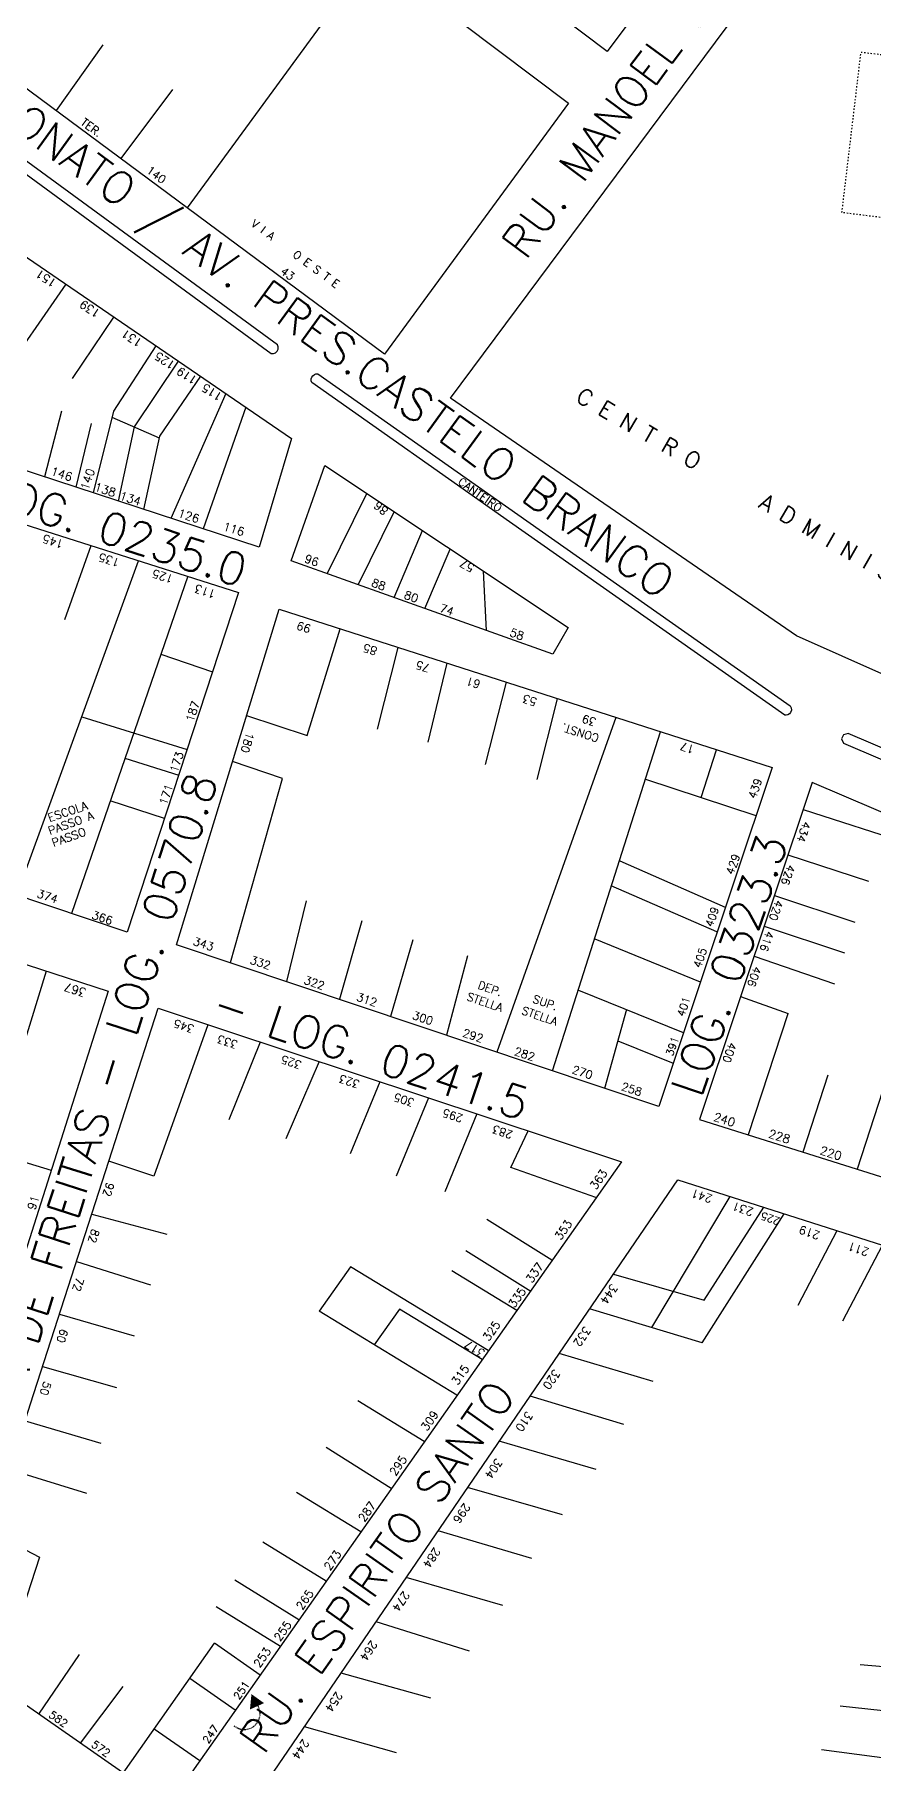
# Model space of a CAD drawing. Extents: x 714896 to 749292, y 8417558 to 8447149.
# Drawn here: x 739240.5 to 739396.3, y 8426604.1 to 8426925.1 of the extents above; entities that cross this region are included whole.
import ezdxf

# ---------------------------------------------------------------- set-up
doc = ezdxf.new("R2010")
doc.units = 0
doc.header["$MEASUREMENT"] = 0
doc.linetypes.add('ACAD_ISO03W100', pattern=[30, 12, -18])
for name, color, linetype in [('LOTE', 7, 'CONTINUOUS'), ('NUM-PORTA', 7, 'CONTINUOUS'), ('QUADRA', 6, 'CONTINUOUS'), ('TEXTO', 7, 'CONTINUOUS'), ('TEXTODERUA', 3, 'CONTINUOUS')]:
    doc.layers.add(name, color=color, linetype=linetype)
doc.styles.add('ROMANS', font='ROMANS.SHX', dxfattribs={"height": 1.5})

msp = doc.modelspace()

# ---------------------------------------------------------------- hatches: boundary and pattern name
at = {"layer": 'LOTE', "linetype": 'CONTINUOUS'}
h = msp.add_hatch(color=7, dxfattribs=at)
h.paths.add_polyline_path([(739280.78, 8426616.98), (739280.5, 8426614.12), (739283.12, 8426615.31)])
h.paths.add_polyline_path([(739278.73, 8426616.43), (739282.55, 8426618.16), (739282.24, 8426618.83), (739278.42, 8426617.1)], flags=9)

# ---------------------------------------------------------------- linework, layer by layer
at = {"layer": 'LOTE', "color": 7}
for p, q in [((739303.17, 8426939.77, 541.18), (739268.85, 8426892.92, 542.23)), ((739253.15, 8426923.15, 541.8), (739244.5, 8426910.96, 542.23)), ((739266.11, 8426914.85, 541.76), (739256.52, 8426902.05, 542.23)), ((739246.28, 8426878.73, 542.07), (739232.18, 8426858.46, 539.49)), ((739247.56, 8426861.21, 540.18), (739255.21, 8426872.62, 542.07)), ((739263.04, 8426867.28, 542.04), (739255.12, 8426855.14, 539.99)), ((739267.17, 8426864.46, 542.04), (739258.97, 8426852.22, 539.93)), ((739271.3, 8426861.64, 542.04), (739263.69, 8426850.52, 539.92)), ((739276.01, 8426858.41, 542.02), (739265.8, 8426835.26, 538.55)), ((739245.47, 8426855.15, 539.67), (739242.32, 8426842.96, 538.55)), ((739255.12, 8426855.14, 539.99), (739251.4, 8426839.98, 538.55)), ((739254.85, 8426854.02, 539.89), (739263.62, 8426850.2, 539.89)), ((739279.72, 8426855.88, 542.01), (739271.81, 8426833.29, 538.55)), ((739251, 8426852.85, 539.68), (739248.15, 8426841.05, 538.55)), ((739258.97, 8426852.22, 539.93), (739255.99, 8426838.48, 538.55)), ((739263.69, 8426850.52, 539.92), (739260.74, 8426836.92, 538.55)), ((739294.83, 8426824.98), (739302.23, 8426839.86)), ((739300.59, 8426822.92), (739307.32, 8426836.46)), ((739307.27, 8426820.54), (739312.56, 8426832.98)), ((739246.12, 8426816.45, 540.24), (739250.97, 8426830.21, 539.19)), ((739313, 8426818.5), (739317.7, 8426829.55)), ((739237.19, 8426765.32, 543.9), (739259.82, 8426827.4, 539.19)), ((739268.94, 8426824.5, 539.19), (739247.32, 8426761.92, 543.9)), ((739324.47, 8426814.41), (739323.9, 8426825.43)), ((739291.12, 8426794.93, 537.5), (739297.29, 8426814.73, 536.8)), ((739263.94, 8426810.03, 540.41), (739273.54, 8426806.75, 540.63)), ((739304.18, 8426796.1, 537.45), (739308.01, 8426811.29, 536.8)), ((739313.64, 8426793.68, 537.44), (739317.17, 8426808.35, 536.8)), ((739324.24, 8426789.57, 537.45), (739328.15, 8426804.82, 536.8)), ((739333.89, 8426786.75, 537.4), (739337.64, 8426801.78, 536.8)), ((739249.26, 8426798.44, 540.92), (739268.81, 8426792.35, 540.63)), ((739279.87, 8426798.64, 537.15), (739291.12, 8426794.93, 537.5)), ((739348.48, 8426798.3, 536.8), (739326.39, 8426736.15, 540.93)), ((739336.74, 8426732.67, 540.93), (739356.79, 8426795.64, 536.8)), ((739364.35, 8426783.45, 537.38), (739367.18, 8426792.31, 536.8)), ((739257.27, 8426790.71, 540.78), (739267.28, 8426787.59, 540.63)), ((739286.54, 8426786.96, 537.63), (739277.26, 8426790.1, 537.15)), ((739276.91, 8426752.78, 540.93), (739286.54, 8426786.96, 537.63)), ((739354, 8426786.86, 537.09), (739374.52, 8426780.11, 536.37)), ((739264.6, 8426779.53, 540.63), (739254.53, 8426782.79, 541.19)), ((739383.29, 8426781.2, 534.73), (739413.29, 8426771.57, 534.97)), ((739349.21, 8426771.67, 537.47), (739368.81, 8426763.09, 536.37)), ((739380.46, 8426772.76, 534.73), (739395.44, 8426767.93, 535.22)), ((739347.57, 8426767.12, 537.6), (739367.17, 8426758.57, 536.39)), ((739290.97, 8426764.26, 538.69), (739287.3, 8426749.29, 540.93)), ((739377.95, 8426765.25, 534.73), (739392.89, 8426760.31, 535.38)), ((739301.27, 8426760.52, 538.86), (739297.16, 8426745.97, 540.93)), ((739310.76, 8426756.99, 538.93), (739306.6, 8426742.8, 540.93)), ((739344.58, 8426757.17, 537.94), (739364.16, 8426749.22, 536.37)), ((739376.04, 8426759.56, 534.73), (739390.99, 8426754.62, 535.38)), ((739320.95, 8426754.03, 538.87), (739317.01, 8426739.3, 540.93)), ((739374.18, 8426753.99, 534.73), (739389.08, 8426748.84, 535.66)), ((739242.66, 8426751.22, 541.08), (739228.23, 8426704.46, 541.23)), ((739341.54, 8426747.65, 538.48), (739361, 8426739.81, 536.37)), ((739371.66, 8426746.48, 534.73), (739380.52, 8426743.34, 535.66)), ((739272.7, 8426741.23, 540.71), (739262.66, 8426713.14, 540.29)), ((739350.47, 8426744.07, 538.06), (739346.37, 8426729.44, 540.93)), ((739373.14, 8426720.85, 538.63), (739380.52, 8426743.34, 535.66)), ((739282.37, 8426738.04, 540.71), (739276.6, 8426723.61, 540.03)), ((739348.84, 8426738.26, 537.49), (739359.14, 8426734.11, 536.38)), ((739293.33, 8426734.4, 540.71), (739287.19, 8426720.06, 539.78)), ((739383.26, 8426717.66, 538.63), (739387.95, 8426731.97, 536.47)), ((739304.66, 8426730.65, 540.71), (739299.12, 8426717.31, 539.6)), ((739393.37, 8426714.47, 538.63), (739398.1, 8426728.95, 536.62)), ((739313.65, 8426727.68, 540.71), (739307.65, 8426713.11, 539.33)), ((739322.68, 8426724.68, 540.71), (739316.69, 8426710.2, 539.06)), ((739329, 8426714.74, 539.38), (739332.21, 8426721.53, 540.71)), ((739232.33, 8426717.62, 541.27), (739243.59, 8426714.25, 541.46)), ((739262.66, 8426713.14, 540.29), (739254.28, 8426715.9, 541.18)), ((739344.79, 8426709.15, 536.59), (739329, 8426714.74, 539.38)), ((739355.15, 8426685.01, 533.69), (739369.75, 8426709.34, 533.34)), ((739251.12, 8426706.07, 541.18), (739265.05, 8426702.37, 539.83)), ((739364.53, 8426682.17, 533.7), (739379.78, 8426706.15, 533.34)), ((739364.91, 8426690.13, 533.59), (739375.97, 8426707.36, 533.34)), ((739336.6, 8426697.51, 536.59), (739324.54, 8426705.06, 538.48)), ((739382.36, 8426689.16, 533.61), (739389.58, 8426703.02, 533.33)), ((739332.67, 8426691.71, 536.59), (739320.62, 8426699.27, 538.48)), ((739390.66, 8426686.29, 533.61), (739398.01, 8426700.34, 533.33)), ((739248.28, 8426697.28, 541.17), (739262.02, 8426692.93, 539.7)), ((739324.79, 8426680.74, 536.59), (739299.16, 8426696.33, 539.33)), ((739330.06, 8426688.22, 536.59), (739318.02, 8426695.54, 538.07)), ((739348.03, 8426694.97, 533.44), (739364.91, 8426690.13, 533.6)), ((739245.13, 8426687.51, 541.17), (739258.99, 8426683.49, 539.56)), ((739318.95, 8426672.45, 536.59), (739293.33, 8426688.04, 539.03)), ((739323.65, 8426679.09, 536.59), (739308.28, 8426688.44, 538.23)), ((739364.53, 8426682.17, 533.7), (739343.61, 8426688.51, 533.44)), ((739355.43, 8426674.99, 533.73), (739337.95, 8426680.21, 533.44)), ((739241.98, 8426677.77, 541.16), (739255.7, 8426673.89, 539.42)), ((739312.9, 8426663.86, 536.59), (739300.54, 8426671.4, 537.65)), ((739349.97, 8426667.05, 533.78), (739332.55, 8426672.31, 533.44)), ((739238.76, 8426667.73, 541.16), (739252.82, 8426663.55, 539.17)), ((739344.85, 8426658.67, 533.85), (739326.83, 8426663.93, 533.44)), ((739306.76, 8426655.13, 536.59), (739294.63, 8426662.74, 537.55)), ((739235.89, 8426658.68, 541.16), (739250.1, 8426654.31, 538.91)), ((739301.1, 8426647.09, 536.59), (739289.16, 8426654.41, 537.45)), ((739338.57, 8426650.24, 533.91), (739320.95, 8426655.31, 533.44)), ((739232.25, 8426647.19, 541.16), (739241.42, 8426642.4, 538.86)), ((739294.66, 8426637.94, 536.59), (739282.87, 8426645.2, 537.34)), ((739332.89, 8426642.15, 533.99), (739315.46, 8426647.29, 533.44)), ((739241.42, 8426642.4, 538.86), (739233.61, 8426618.59, 534.23)), ((739327.48, 8426633.42, 534.1), (739309.55, 8426638.63, 533.44)), ((739289.58, 8426630.74, 536.59), (739277.67, 8426638.11, 537.25)), ((739286.15, 8426625.82, 536.59), (739274.24, 8426633.19, 537.25)), ((739321.29, 8426624.97, 534.23), (739303.95, 8426630.42, 533.44)), ((739241.29, 8426613.23, 534.23), (739248.85, 8426624.31, 536.93)), ((739393.9, 8426622.45, 533.79), (739410.02, 8426621.07, 533.33)), ((739314.13, 8426616.2, 534.41), (739297.43, 8426620.88, 533.44)), ((739249.01, 8426607.85, 534.23), (739256.97, 8426618.41, 536.54)), ((739390.15, 8426614.79, 533.83), (739406.67, 8426613.04, 533.32)), ((739307.74, 8426606.09, 534.75), (739290.64, 8426610.93, 533.44)), ((739386.69, 8426606.72, 533.87), (739403.13, 8426604.54, 533.31))]:
    msp.add_line(p, q, dxfattribs=at)
at = {"layer": 'LOTE', "color": 7, "linetype": 'ACAD_ISO03W100', "ltscale": 0.02}
msp.add_lwpolyline([(739409.06, 8426920.1), (739408.75, 8426915.56), (739405.91, 8426890.09), (739390.49, 8426892.02), (739394.04, 8426921.81), (739409.06, 8426920.1)], close=True, dxfattribs=at)
at = {"layer": 'LOTE', "color": 7, "elevation": 536.59, "flags": 128}
for points in [[(739299.16, 8426696.33), (739293.33, 8426688.04)], [(739308.28, 8426688.44), (739303.6, 8426681.79)]]:
    msp.add_lwpolyline(points, dxfattribs=at)
at = {"layer": 'LOTE', "color": 7, "linetype": 'CONTINUOUS', "flags": 128}
for points, elevation in [([(739256.95, 8426602.31), (739273.93, 8426626.41)], 534.23), ([(739282.39, 8426620.51), (739273.93, 8426626.41)], 536.59), ([(739277.78, 8426613.97), (739269.33, 8426619.87)], 536.59)]:
    msp.add_lwpolyline(points, dxfattribs=dict(at, elevation=elevation))
msp.add_lwpolyline([(739271.18, 8426604.59), (739262.72, 8426610.49)], dxfattribs=at)
at = {"layer": 'LOTE', "color": 7, "linetype": 'ACAD_ISO03W100', "ltscale": 0.005}
msp.add_arc((739279.44, 8426613.35), 2.94, 229.3953, 49.6552, dxfattribs=at)
at = {"layer": 'QUADRA', "color": 6}
for points in [[(739250.5, 8427096.85), (739396.03, 8426987.75), (739346.89, 8426921.91), (739202.2, 8427030.84), (739250.5, 8427096.85)], [(739508.78, 8426991.02), (739502.96, 8426983.21), (739533.93, 8426958.73), (739460.08, 8426778.76), (739382.03, 8426813.45), (739317.77, 8426857.58), (739451.26, 8427036.8), (739508.78, 8426991.02)], [(739195.05, 8427021.08), (739339.67, 8426912.32), (739305.53, 8426865.76), (739159.27, 8426974.07), (739195.05, 8427021.08)], [(739200.43, 8426910.05), (739288.19, 8426850.1), (739282.2, 8426829.88), (739184.1, 8426862.05), (739200.43, 8426910.05)], [(739181.83, 8426852.21), (739278.39, 8426821.5), (739257.69, 8426758.44), (739161.97, 8426790.58), (739181.83, 8426852.21)], [(739285.9, 8426818.38), (739377.51, 8426789), (739356.44, 8426726.05), (739266.86, 8426756.1), (739285.9, 8426818.38)], [(739364.02, 8426723.67), (739444.86, 8426698.24), (739467.34, 8426751.09), (739384.98, 8426786.23), (739364.02, 8426723.67)], [(739158.09, 8426778.7), (739254.17, 8426747.48), (739236.61, 8426692.33), (739139.73, 8426723.69), (739158.09, 8426778.7)], [(739263.42, 8426744.31), (739349.53, 8426715.79), (739265.42, 8426596.42), (739225.01, 8426624.59), (739239.75, 8426670.85), (739252.43, 8426710.14), (739263.42, 8426744.31)]]:
    msp.add_lwpolyline(points, close=True, dxfattribs=at)
at = {"layer": 'QUADRA', "color": 6, "linetype": 'CONTINUOUS'}
for points in [[(739151.6, 8426965.47), (739151.29, 8426965.54), (739150.95, 8426965.5), (739150.61, 8426965.34), (739150.41, 8426965.14), (739150.25, 8426964.85), (739150.2, 8426964.41), (739150.27, 8426964.1), (739150.42, 8426963.85), (739175.33, 8426945.64), (739210.82, 8426919.7), (739252.62, 8426889.13), (739284.43, 8426865.87), (739284.85, 8426865.84), (739285.26, 8426865.98), (739285.58, 8426866.27), (739285.76, 8426866.66), (739285.77, 8426867.09), (739285.61, 8426867.49), (739235.1, 8426904.42), (739199.27, 8426930.62), (739151.6, 8426965.47)], [(739291.99, 8426860.45), (739291.89, 8426860.78), (739291.88, 8426861.15), (739291.98, 8426861.46), (739292.18, 8426861.74), (739292.5, 8426861.98), (739292.76, 8426862.07), (739293.14, 8426862.09), (739331.97, 8426834.81), (739380.87, 8426800.44), (739381.05, 8426800.11), (739381.1, 8426799.65), (739380.96, 8426799.24), (739380.73, 8426798.95), (739380.46, 8426798.78), (739380.15, 8426798.7), (739379.86, 8426798.7), (739328.73, 8426834.63), (739291.99, 8426860.45)], [(739339.6, 8426814.98), (739336.79, 8426810.02), (739288.15, 8426827.36), (739294.42, 8426845.05), (739339.6, 8426814.98)], [(739455.45, 8426765.93), (739455.34, 8426766.22), (739455.3, 8426766.48), (739455.32, 8426766.76), (739455.41, 8426767.05), (739455.53, 8426767.27), (739455.72, 8426767.48), (739455.94, 8426767.64), (739456.11, 8426767.73), (739456.23, 8426767.77), (739391.67, 8426795.32), (739390.81, 8426795.09), (739390.44, 8426794.33), (739390.8, 8426793.51), (739455.45, 8426765.93)], [(739275.28, 8426588.44), (739359.97, 8426712.46), (739437.79, 8426687.65), (739413.51, 8426629.44), (739403.13, 8426604.54), (739398.87, 8426595.04), (739394.4, 8426585.27), (739384.17, 8426566.52), (739356.1, 8426529.92), (739275.28, 8426588.44)]]:
    msp.add_lwpolyline(points, close=True, dxfattribs=at)

# ---------------------------------------------------------------- texts
at = {"layer": 'NUM-PORTA', "color": 7, "style": 'ROMANS'}
for s, height, rotation, p in [('140', 1.486, 323.4698, (739261.13, 8426899.59)), ('151', 1.54, 146.6613, (739244.7, 8426879.34)), ('43', 1.486, 323.5827, (739286.03, 8426880.84)), ('139', 1.54, 146.6746, (739252.82, 8426873.7)), ('131', 1.54, 146.7142, (739260.63, 8426868.25)), ('125', 1.54, 146.7592, (739266.76, 8426864.09, -542.04)), ('119', 1.54, 146.7592, (739270.84, 8426861.3, -542.04)), ('115', 1.54, 146.7592, (739275.52, 8426858.23)), ('146', 1.567, 342.0975, (739243.36, 8426843.35)), ('140', 1.57, 71.6691, (739250.45, 8426840.36)), ('138', 1.567, 342.1875, (739251.45, 8426840.44)), ('134', 1.567, 342.1875, (739256.13, 8426838.8)), ('86', 1.519, 140.9623, (739306.35, 8426836.91)), ('126', 1.566, 342.3161, (739266.98, 8426835.57)), ('116', 1.561, 343.0182, (739275.35, 8426833.1)), ('145', 1.538, 162.3212, (739246.02, 8426831.11)), ('135', 1.538, 162.3023, (739256.43, 8426827.66)), ('96', 1.519, 340.3809, (739290.5, 8426827.17)), ('125', 1.538, 162.3023, (739266.4, 8426824.63)), ('57', 1.519, 152.2615, (739322.33, 8426826.52)), ('113', 1.534, 162.1066, (739274.29, 8426821.81)), ('88', 1.519, 340.3809, (739302.94, 8426822.7)), ('80', 1.519, 340.3809, (739308.99, 8426820.45)), ('74', 1.519, 340.3809, (739315.6, 8426817.99)), ('99', 1.511, 162.8875, (739291.94, 8426815.38)), ('58', 1.519, 340.3809, (739328.63, 8426813.47)), ('85', 1.513, 162.5596, (739304.28, 8426811.23)), ('75', 1.513, 162.4823, (739314.08, 8426808.08)), ('61', 1.513, 162.4823, (739323.46, 8426805.07)), ('53', 1.513, 162.4296, (739333.94, 8426801.8)), ('187', 1.514, 71.8837, (739269.97, 8426797.33)), ('39', 1.512, 162.4803, (739344.96, 8426798.07)), ('180', 1.485, 252.7519, (739279.9, 8426795.65)), ('17', 1.512, 162.2155, (739363.24, 8426792.97)), ('173', 1.514, 71.8707, (739267.01, 8426787.93)), ('439', 1.455, 70.8776, (739374.45, 8426783.12)), ('171', 1.514, 71.8707, (739265.04, 8426781.9)), ('434', 1.494, 251.097, (739383.29, 8426779.11)), ('429', 1.5, 70.8776, (739370.34, 8426768.99)), ('426', 1.488, 250.8792, (739380.39, 8426771.11)), ('374', 1.526, 341.4429, (739240.78, 8426764.97)), ('420', 1.489, 250.8584, (739378.17, 8426764.51, -534.73)), ('366', 1.526, 341.431, (739250.97, 8426761)), ('409', 1.449, 71.2468, (739366.46, 8426759.29)), ('343', 1.503, 342.3468, (739269.8, 8426756.1)), ('416', 1.489, 250.8584, (739376.45, 8426758.79, -534.73)), ('332', 1.507, 341.6919, (739280.36, 8426752.67)), ('405', 1.448, 71.3052, (739364.24, 8426751.68)), ('406', 1.488, 250.8161, (739374.12, 8426752.23)), ('367', 1.585, 162.203, (739250.21, 8426747.86)), ('322', 1.507, 341.6474, (739290.39, 8426748.91)), ('312', 1.508, 341.5708, (739300.15, 8426745.79)), ('401', 1.449, 71.2726, (739361.18, 8426742.61)), ('345', 1.486, 161.2893, (739270.26, 8426741.08)), ('300', 1.508, 341.5329, (739310.55, 8426742.38)), ('333', 1.485, 161.4031, (739278.36, 8426738.14)), ('292', 1.508, 341.5192, (739319.87, 8426739.12)), ('391', 1.4, 71.2726, (739359.05, 8426735.32)), ('400', 1.49, 250.7996, (739369.53, 8426738.12)), ('325', 1.485, 161.5077, (739290.21, 8426734.39)), ('282', 1.508, 341.5011, (739329.47, 8426735.69)), ('323', 1.485, 161.5077, (739301, 8426730.82)), ('270', 1.507, 341.5791, (739340.21, 8426732.32)), ('305', 1.486, 161.5142, (739311.17, 8426727.38)), ('258', 1.502, 341.8185, (739349.37, 8426729.17)), ('295', 1.486, 161.511, (739320.22, 8426724.47)), ('283', 1.486, 161.4743, (739329.48, 8426721.42)), ('240', 1.571, 342.5974, (739366.51, 8426723.48)), ('228', 1.586, 342.5677, (739376.69, 8426720.37)), ('220', 1.588, 342.5567, (739386.26, 8426717.25)), ('363', 1.522, 55.2257, (739344.8, 8426710.5)), ('91', 1.542, 72.3275, (739240.56, 8426706.72)), ('92', 1.492, 252.3064, (739253.89, 8426712.09)), ('241', 1.528, 161.9549, (739366.57, 8426709.56)), ('231', 1.529, 160.9121, (739374.21, 8426707.11)), ('225', 1.4, 160.8823, (739379.12, 8426705.33)), ('82', 1.492, 252.295, (739251.15, 8426703.46)), ('353', 1.524, 54.9962, (739338.24, 8426701.11)), ('219', 1.529, 160.8823, (739386.55, 8426702.73)), ('211', 1.528, 160.9141, (739395.65, 8426699.64)), ('337', 1.526, 54.9187, (739332.89, 8426693.16)), ('72', 1.492, 252.287, (739248.28, 8426694.47)), ('344', 1.513, 236.3212, (739347.69, 8426693.3)), ('335', 1.526, 54.9187, (739329.64, 8426688.55)), ('60', 1.492, 252.289, (739245.32, 8426684.92)), ('325', 1.525, 54.9362, (739324.87, 8426682.36)), ('332', 1.512, 236.0955, (739342.68, 8426685.4)), ('317', 1.525, 147.5757, (739324.33, 8426680.65)), ('315', 1.525, 54.9258, (739319.1, 8426674.2)), ('320', 1.512, 235.9498, (739337.01, 8426677.42)), ('50', 1.492, 252.2882, (739242.21, 8426675.15)), ('309', 1.525, 54.9004, (739313.38, 8426665.69)), ('310', 1.512, 235.9731, (739331.95, 8426669.61)), ('295', 1.525, 54.9168, (739307.54, 8426657.37)), ('304', 1.512, 235.9936, (739326.26, 8426660.89)), ('287', 1.526, 54.8812, (739301.74, 8426648.81)), ('296', 1.512, 235.9196, (739320.32, 8426652.57)), ('273', 1.526, 54.8836, (739295.36, 8426639.79)), ('284', 1.512, 235.9264, (739314.76, 8426644.33)), ('265', 1.525, 54.887, (739290.19, 8426632.48)), ('274', 1.512, 235.8994, (739309.05, 8426636.23)), ('255', 1.525, 54.887, (739286.09, 8426626.66)), ('253', 1.524, 54.9178, (739282.3, 8426621.76)), ('264', 1.511, 235.9753, (739303.04, 8426627.07)), ('251', 1.4, 54.9178, (739278.47, 8426615.8)), ('254', 1.51, 236.0421, (739296.58, 8426617.59)), ('582', 1.436, 325.0254, (739242.99, 8426612.82)), ('247', 1.4, 54.9178, (739272.73, 8426607.66)), ('572', 1.436, 325.019, (739250.89, 8426607.31)), ('244', 1.509, 236.1136, (739290.39, 8426608.77))]:
    msp.add_text(s, height=height, rotation=rotation, dxfattribs=at).set_placement(p)
at = {"layer": 'TEXTO', "style": 'ROMANS'}
for s, height, rotation, p in [('TER.', 1.487, 323.4703, (739248.92, 8426908.48)), ('V I A    O E S T E', 1.4758, 323.55, (739280.57, 8426889.67)), ('C E N T R O     A D M I N I S T R A T I V O', 3, 329.8788, (739340.84, 8426857.12)), ('CANTEIRO', 1.487, 325.0332, (739319.01, 8426841.73)), ('CONST.', 1.5, 162.1109, (739345.51, 8426795.07)), ('ESCOLA', 1.521, 18.4541, (739243.27, 8426778.9)), ('PASSO A', 1.522, 20.0566, (739243.35, 8426776.46)), ('PASSO', 1.522, 20.0666, (739244.02, 8426774.22)), ('DEP.', 1.497, 340.6667, (739322.71, 8426748.02)), ('STELLA', 1.499, 341.076, (739320.66, 8426745.86)), ('STELLA', 1.496, 341.1862, (739330.85, 8426743.27)), ('SUP.', 1.493, 340.7848, (739332.9, 8426745.42))]:
    msp.add_text(s, height=height, rotation=rotation, dxfattribs=at).set_placement(p)
at = {"layer": 'TEXTODERUA', "style": 'ROMANS'}
for s, rotation, p in [('RU. MANOEL BANDEIRA - LOG. ', 53.4433, (739331.7, 8426882.98)), ('AV. MESSIAS PEREIRA DONATO / AV. PRES.CASTELO BRANCO', 324.0374, (739158.41, 8426963.77)), ('TEIXEIRA - LOG. 0235.0', 341.9758, (739185.02, 8426852.88)), ('RU. TEIXEIRA DE FREITAS - LOG. 0570.8', 72.2782, (739224.18, 8426628.99)), ('LOG. 0323.3', 71.1092, (739364.24, 8426727.5)), ('- LOG. 0241.5', 341.5908, (739272.99, 8426742.75)), ('RU. ESPIRITO SANTO', 54.8603, (739283.05, 8426605.5)), ('DE JANEIRO - LOG. 0326.8', 67.094, (739393.73, 8426560.02))]:
    msp.add_text(s, height=6, rotation=rotation, dxfattribs=at).set_placement(p)

doc.saveas('drawing.dxf')
